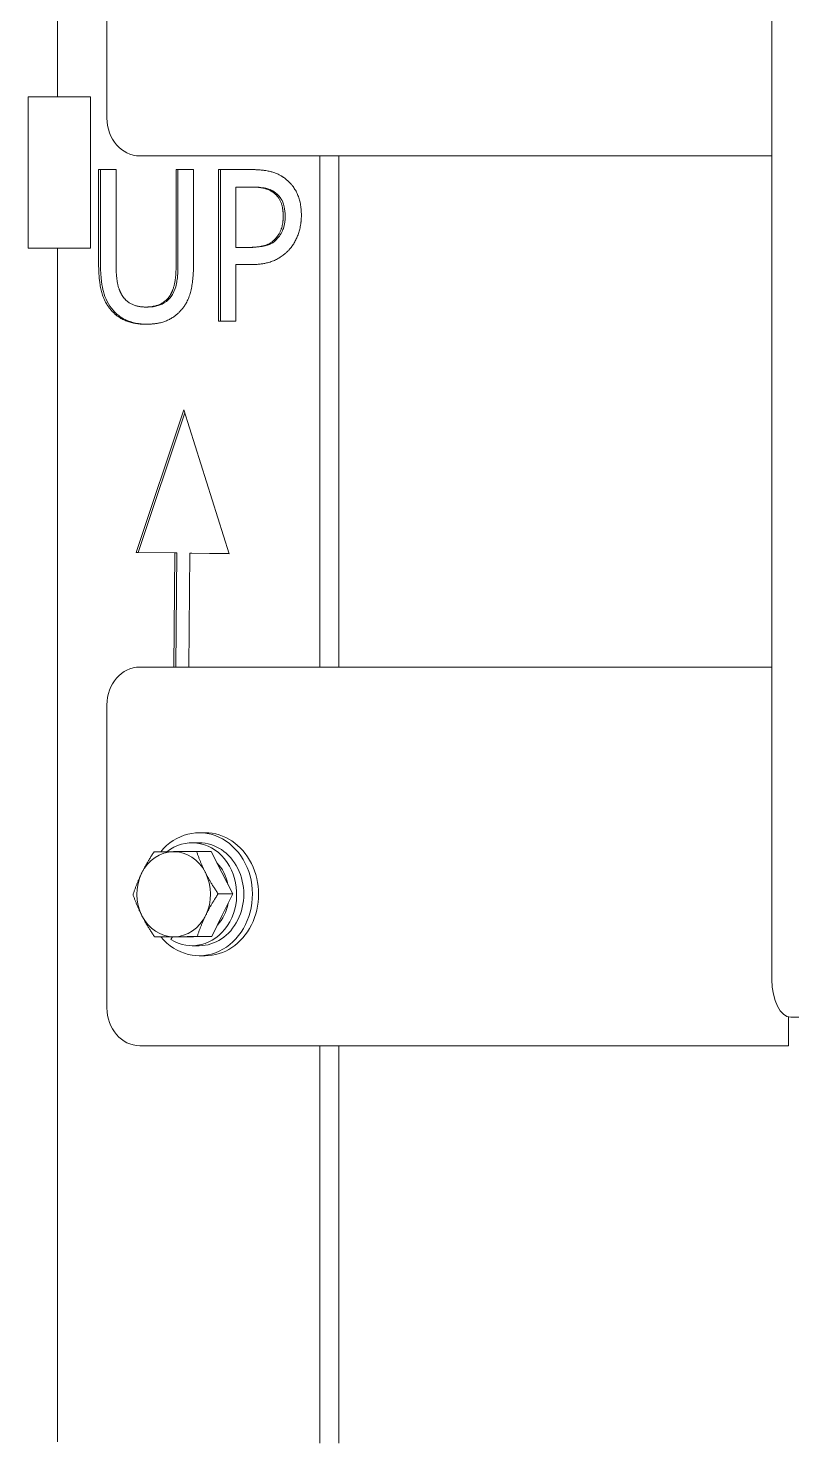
# Model space of a CAD drawing. Header units: inches. Extents: x 20 to 536, y 8 to 344.
# Drawn here: x 283.98 to 289.02, y 117.74 to 127.07 of the extents above; entities that cross this region are included whole.
import ezdxf

# ---------------------------------------------------------------- set-up
doc = ezdxf.new("R2010")
doc.units = ezdxf.units.IN
doc.header["$LTSCALE"] = 16
doc.header["$MEASUREMENT"] = 0
doc.layers.add('Visible (ANSI)', color=7, linetype='Continuous', lineweight=50)

msp = doc.modelspace()

# ---------------------------------------------------------------- linework, layer by layer
at = {"layer": 'Visible (ANSI)', "linetype": 'Continuous', "lineweight": 18}
for p, q in [((284.17313, 128.72597), (284.17313, 126.61597)), ((284.49904, 128.47597), (284.49904, 126.47597)), ((288.89103, 120.78847), (288.89103, 128.28847)), ((283.97936, 126.61597), (284.38964, 126.61597)), ((283.97936, 126.61597), (283.97936, 125.61597)), ((284.38964, 126.61597), (284.38964, 125.61597)), ((284.71555, 126.22597), (287.66164, 126.22597)), ((285.90518, 122.85097), (285.90518, 126.22597)), ((286.03018, 126.22597), (286.03018, 122.85097)), ((288.25928, 126.22597), (287.66164, 126.22597)), ((288.25928, 126.22597), (288.89103, 126.22597)), ((284.44429, 125.51155), (284.44429, 126.13554)), ((284.44429, 126.13554), (284.55938, 126.13554)), ((284.45679, 125.51155), (284.45679, 126.13554)), ((284.55938, 126.13554), (284.55938, 125.51155)), ((284.9559, 126.13554), (285.071, 126.13554)), ((284.9559, 125.50831), (284.9559, 126.13554)), ((284.9684, 125.50831), (284.9684, 126.13554)), ((285.071, 126.13554), (285.071, 125.51155)), ((285.23592, 125.13554), (285.23592, 126.13554)), ((285.23592, 126.13554), (285.45348, 126.13554)), ((285.24842, 125.13554), (285.24842, 126.13554)), ((285.44646, 126.02047), (285.35102, 126.02047)), ((285.35102, 126.02047), (285.35102, 125.62176)), ((285.44646, 126.02047), (285.45896, 126.02047)), ((285.35102, 125.62176), (285.42962, 125.62176)), ((285.42962, 125.62176), (285.44212, 125.62176)), ((285.6142, 125.68173), (285.6267, 125.68173)), ((283.97936, 125.61597), (284.38964, 125.61597)), ((284.17313, 125.61597), (284.17313, 117.73597)), ((285.35102, 125.50831), (285.35102, 125.13554)), ((285.44857, 125.50831), (285.35102, 125.50831)), ((284.75729, 125.22792), (284.76979, 125.22792)), ((285.35102, 125.13554), (285.23592, 125.13554)), ((284.69204, 123.60645), (285.0078, 124.54962)), ((284.70454, 123.60645), (285.01385, 124.53037)), ((285.0078, 124.54962), (285.30675, 123.59952)), ((284.94857, 123.60436), (284.69204, 123.60645)), ((284.69204, 123.60645), (284.70454, 123.60645)), ((284.96107, 123.60436), (284.70454, 123.60645)), ((284.94056, 122.85097), (284.94857, 123.60436)), ((284.94857, 123.60436), (284.96107, 123.60436)), ((284.95306, 122.85097), (284.96107, 123.60436)), ((285.04668, 123.60303), (285.03983, 122.85097)), ((285.04668, 123.60303), (285.05918, 123.60303)), ((285.30675, 123.59952), (285.04668, 123.60303)), ((285.30669, 123.59969), (285.05918, 123.60303)), ((287.66164, 122.85097), (284.71555, 122.85097)), ((287.66164, 122.85097), (288.25928, 122.85097)), ((288.89103, 122.85097), (288.25928, 122.85097)), ((284.49904, 122.60097), (284.49904, 120.60097)), ((285.10856, 121.75697), (285.14856, 121.75697)), ((285.06156, 121.69097), (285.10856, 121.69097)), ((285.18749, 121.63333), (285.09104, 121.63333)), ((285.18749, 121.63333), (285.25877, 121.49353)), ((285.25877, 121.49353), (285.33005, 121.35372)), ((285.33005, 121.35372), (285.2336, 121.35372)), ((285.33005, 121.35372), (285.26083, 121.21254)), ((285.26083, 121.21254), (285.19162, 121.07135)), ((284.91063, 121.0686), (284.81418, 121.0686)), ((285.05112, 121.06998), (284.91063, 121.0686)), ((284.92128, 121.05203), (284.93199, 121.06881)), ((285.05009, 121.06997), (285.06156, 121.06997)), ((285.19162, 121.07135), (285.05112, 121.06998)), ((285.19162, 121.07135), (285.09517, 121.07135)), ((285.06156, 121.01097), (285.10856, 121.01097)), ((285.10856, 120.94497), (285.14856, 120.94497)), ((289.00095, 120.35097), (289.00095, 120.54029)), ((289.01603, 120.53847), (289.34079, 120.53847)), ((284.71555, 120.35097), (287.66164, 120.35097)), ((285.90518, 117.72597), (285.90518, 120.35097)), ((286.03018, 120.35097), (286.03018, 117.72597)), ((288.25928, 120.35097), (287.66164, 120.35097)), ((288.25928, 120.35097), (289.00095, 120.35097))]:
    msp.add_line(p, q, dxfattribs=at)
for centre, major_axis, ratio, start_param, end_param in [((284.71555, 126.47597), (0, -0.25), 0.8660254, 4.712389, 6.2831853), ((284.71555, 122.60097), (0, 0.25), 0.8660254, 0, 1.5707963), ((285.10856, 121.35097), (0, -0.406), 0.8660254, 5.4814836, 10.2341692), ((285.06156, 121.35097), (0, 0.34), 0.8660254, 2.6450044, 6.8834784), ((285.14856, 121.35097), (0, -0.406), 0.8660254, 0, 3.1415927), ((284.94006, 121.35097), (0, 0.281), 0.8660254, 0.0084879, 1.0556854), ((284.94006, 121.35097), (0, 0.281), 0.8660254, 5.2444756, 6.2916732), ((285.10856, 121.35097), (0, -0.34), 0.8660254, 0, 3.1415927), ((285.06156, 121.35097), (0, -0.281), 0.8660254, 1.8042128, 2.4015531), ((284.94006, 121.35097), (0, -0.281), 0.8660254, 4.1972781, 5.2444756), ((284.94006, 121.35097), (0, 0.281), 0.8660254, 4.1972781, 5.2444756), ((285.06156, 121.35097), (0, -0.281), 0.8660254, 0.7555369, 1.3558339), ((284.94006, 121.35097), (0, -0.281), 0.8660254, 5.2444756, 6.2916732), ((284.94006, 121.35097), (0, -0.281), 0.8660254, 0.0084879, 1.0556854), ((285.06156, 121.35097), (0, -0.281), 0.8660254, 0, 0.0380202), ((289.01603, 120.78847), (0, -0.25), 0.5, 4.712389, 6.2831853), ((284.71555, 120.60097), (0, -0.25), 0.8660254, 4.712389, 6.2831853)]:
    msp.add_ellipse(centre, major_axis=major_axis, ratio=ratio, start_param=start_param, end_param=end_param, dxfattribs=at)
for points in [[(285.45348, 126.13554), (285.53068, 126.13554), (285.63876, 126.10636), (285.68016, 126.07314)], [(285.60086, 125.98238), (285.57349, 126.00345), (285.5005, 126.02047), (285.44646, 126.02047)], [(285.68016, 126.07314), (285.72859, 126.03505), (285.78333, 125.91755), (285.78333, 125.83408)], [(285.66332, 125.83003), (285.66332, 125.88189), (285.63244, 125.95807), (285.60086, 125.98238)], [(285.6142, 125.68173), (285.64016, 125.71171), (285.66332, 125.78222), (285.66332, 125.83003)], [(285.78333, 125.83408), (285.78333, 125.76925), (285.74333, 125.65256), (285.70753, 125.61204)], [(285.42962, 125.62176), (285.4998, 125.62176), (285.58612, 125.64769), (285.6142, 125.68173)], [(285.70753, 125.61204), (285.66262, 125.56098), (285.54121, 125.50831), (285.44857, 125.50831)], [(284.5271, 125.20685), (284.48148, 125.25871), (284.44429, 125.40458), (284.44429, 125.51155)], [(284.55938, 125.51155), (284.55938, 125.44186), (284.57482, 125.34786), (284.59658, 125.30977)], [(284.91871, 125.30977), (284.94046, 125.34786), (284.9559, 125.44105), (284.9559, 125.50831)], [(285.071, 125.51155), (285.071, 125.40701), (285.03451, 125.2579), (284.98819, 125.20685)], [(284.59658, 125.30977), (284.61974, 125.26925), (284.69975, 125.22792), (284.75729, 125.22792)], [(284.75729, 125.22792), (284.81133, 125.22792), (284.89555, 125.26925), (284.91871, 125.30977)], [(284.75729, 125.11447), (284.6808, 125.11447), (284.5671, 125.16066), (284.5271, 125.20685)], [(284.98819, 125.20685), (284.94678, 125.15985), (284.8373, 125.11447), (284.75729, 125.11447)]]:
    msp.add_open_spline(points, degree=2, dxfattribs=at)
for points, knots in [([(285.61336, 125.98238), (285.58862, 126.00142), (285.56365, 126.00866), (285.5209, 126.01862), (285.488, 126.02047), (285.45896, 126.02047)], [-0.38189383, -0.38189383, -0.38189383, -0.38189383, -0.25546113, -0.25546113, 0, 0, 0, 0]), ([(285.67582, 125.83003), (285.67582, 125.85031), (285.67405, 125.87077), (285.66441, 125.91313), (285.6569, 125.92908), (285.6409, 125.95681), (285.62824, 125.97092), (285.61336, 125.98238)], [-0.33727957, -0.33727957, -0.33727957, -0.33727957, -0.25391656, -0.25391656, -0.15734253, -0.15734253, 0, 0, 0, 0]), ([(285.6267, 125.68173), (285.635, 125.69132), (285.64256, 125.70173), (285.65603, 125.72513), (285.6608, 125.7365), (285.67285, 125.77316), (285.67582, 125.80204), (285.67582, 125.83003)], [-0.37789907, -0.37789907, -0.37789907, -0.37789907, -0.29839558, -0.29839558, -0.21323001, -0.21323001, 0, 0, 0, 0]), ([(285.44212, 125.62176), (285.46858, 125.62176), (285.49705, 125.62314), (285.55308, 125.63236), (285.57048, 125.63945), (285.59892, 125.65419), (285.61389, 125.66621), (285.6267, 125.68173)], [-0.37202808, -0.37202808, -0.37202808, -0.37202808, -0.274279, -0.274279, -0.16334854, -0.16334854, 0, 0, 0, 0]), ([(284.5396, 125.20685), (284.52454, 125.22398), (284.51154, 125.24299), (284.48979, 125.28526), (284.48144, 125.3079), (284.46755, 125.36238), (284.45679, 125.41655), (284.45679, 125.51155)], [-1.8348729, -1.8348729, -1.8348729, -1.8348729, -1.2832116, -1.2832116, -0.7239304, -0.7239304, 0, 0, 0, 0]), ([(284.93121, 125.30977), (284.94599, 125.33565), (284.95564, 125.364), (284.96329, 125.41021), (284.9684, 125.44453), (284.9684, 125.50831)], [-1.4253662, -1.4253662, -1.4253662, -1.4253662, -0.4859841, -0.4859841, 0, 0, 0, 0]), ([(284.76979, 125.22792), (284.79277, 125.22792), (284.81579, 125.23072), (284.85173, 125.24176), (284.87281, 125.24964), (284.90843, 125.27746), (284.92113, 125.29213), (284.93121, 125.30977)], [-0.72990879, -0.72990879, -0.72990879, -0.72990879, -0.37837556, -0.37837556, -0.16104957, -0.16104957, 0, 0, 0, 0]), ([(284.76371, 125.11451), (284.73842, 125.11481), (284.71289, 125.11708), (284.6644, 125.127), (284.64141, 125.13438), (284.58935, 125.15997), (284.56262, 125.18028), (284.5396, 125.20685)], [-0.72034366, -0.72034366, -0.72034366, -0.72034366, -0.49786533, -0.49786533, -0.28636535, -0.28636535, 0, 0, 0, 0])]:
    msp.add_open_spline(points, degree=3, knots=knots, dxfattribs=at)
for points in [[(284.72828, 121.4894), (284.76041, 121.55492), (284.81005, 121.63058)], [(284.81005, 121.63058), (284.87279, 121.63132), (284.93799, 121.63196)], [(284.93799, 121.63196), (285.0032, 121.6326), (285.09104, 121.63333)], [(285.09104, 121.63333), (285.11669, 121.55841), (285.14977, 121.49353)], [(284.67162, 121.34821), (284.69616, 121.42387), (284.72828, 121.4894)], [(285.14977, 121.49353), (285.18285, 121.42864), (285.2336, 121.35372)], [(284.73035, 121.20841), (284.69727, 121.27329), (284.67162, 121.34821)], [(285.2336, 121.35372), (285.18396, 121.27806), (285.15183, 121.21254)], [(284.81418, 121.0686), (284.76343, 121.14352), (284.73035, 121.20841)], [(285.15183, 121.21254), (285.11971, 121.14701), (285.09517, 121.07135)], [(284.94212, 121.06998), (284.87692, 121.06934), (284.81418, 121.0686)], [(285.09517, 121.07135), (285.00733, 121.07062), (284.94212, 121.06998)]]:
    msp.add_rational_spline(points, [1, 1.0379548493, 1], degree=2, dxfattribs=at)

doc.saveas('drawing.dxf')
